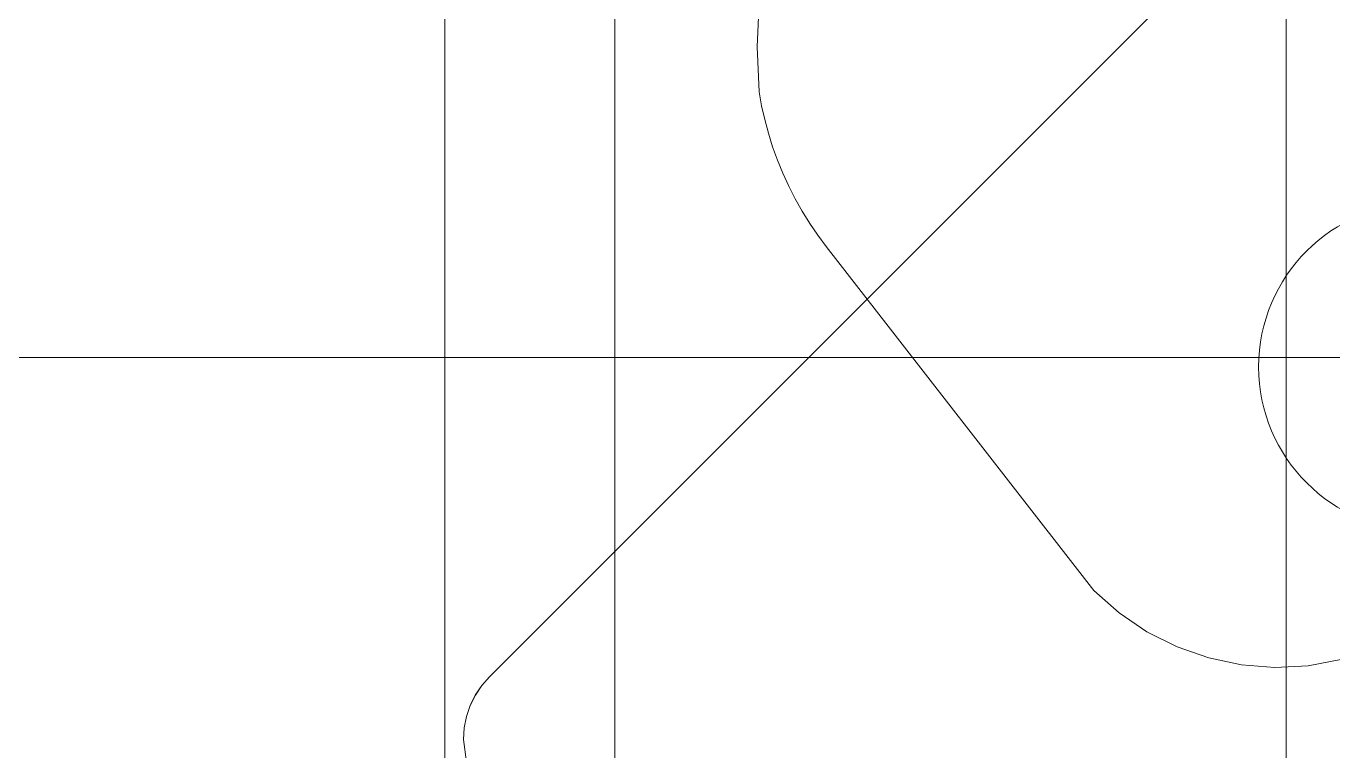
# Model space of a CAD drawing. Extents: x -566 to 72611, y -487 to 32334.
# Drawn here: x 49.32 to 68.73, y 49.3 to 60.06 of the extents above; entities that cross this region are included whole.
import ezdxf

# ---------------------------------------------------------------- set-up
doc = ezdxf.new("R2010")
doc.units = 0
doc.header["$LTSCALE"] = 0.5
doc.header["$MEASUREMENT"] = 0
doc.layers.add('ceilling', color=141, linetype='CONTINUOUS', lineweight=18)
doc.layers.add('light', color=141, linetype='CONTINUOUS', lineweight=20)
doc.layers.add('floor', color=7, linetype='CONTINUOUS', lineweight=5, true_color=0xcfcfcf)
doc.layers.add('layout', color=7, linetype='CONTINUOUS', lineweight=5, true_color=0xcfcfcf)

msp = doc.modelspace()

# ---------------------------------------------------------------- hatches: boundary and pattern name
at = {"layer": 'floor'}
h = msp.add_hatch(dxfattribs=at)
h.set_pattern_fill('ANSI37', color=256, scale=100, angle=45)
h.set_pattern_definition([(90, (243.028, 267.632), (-12.5, 9e-16), []), (180, (243.028, 267.632), (-9e-16, -12.5), [])])
h.paths.add_polyline_path([(253.46925, 349.5), (154.11744, 349.5), (154.11744, 348.5), (101.14781, 348.5), (101.14781, 349.5), (0, 349.5), (0, 344.5), (36, 344.5, -0.33835703), (0, 308.66941), (0, 308.5), (0, 173.75), (253.46925, 173.75)])
h.paths.add_polyline_path([(36, 344.5), (0, 344.5), (0, 308.66941, 0.33835703)], flags=17)
h.paths.add_polyline_path([(253.46925, 173.75), (0, 173.75), (0, 173.74997), (0, 169.75), (253.46925, 169.75)])
h.paths.add_polyline_path([(253.46925, 169.75), (0, 169.75), (0, 149.21137), (36, 149.21137, -0.33835703), (0, 113.38078), (0, 113.21137), (0, 29.94998), (0, -5), (253.46925, -5)])
h.paths.add_polyline_path([(36, 149.21137), (0, 149.21137), (0, 113.38078, 0.33835703)], flags=17)
h.paths.add_polyline_path([(575.25, 169.75), (510, 169.75), (474.75, 169.75), (327.5, 169.75), (285.46925, 169.75), (285.46925, 165.75), (253.46925, 165.75), (253.46925, -5), (263.99725, -5), (263.99725, 95.99051), (287, 95.99051), (287, 97.5), (292, 97.5), (292, -5), (341.25, -5), (341.25, 13.02988), (341.25012, 15.02988), (346.24839, 15.02988, 0.36108524), (374.08728, 41.24999), (346.25012, 41.24999), (346.25012, 42.99999), (341.25, 42.99999), (341.25, 44.99999), (341.25, 97.5), (357.75, 97.5), (405.75, 97.5), (575.25, 97.5)])

# ---------------------------------------------------------------- linework, layer by layer
at = {"layer": 'ceilling'}
msp.add_line((58.06343, 169.75), (58.06343, -5), dxfattribs=at)
at = {"layer": 'layout'}
for points in [[(56.1999, 50.3957), (77.00534, 71.20373, -0.01238), (56.19852, 50.39691, -0.01238)], [(77.00534, 71.20373, -0.01238), (56.1999, 50.3957), (77.00664, 71.20244)], [(60.20599, 60.41981, -10.79021), (60.20599, 60.41981, -10.79021), (60.17777, 59.75446, -10.79021), (60.20599, 60.41981, -9.66339)], [(60.17777, 59.75446, -9.66339), (60.17777, 59.75446, -9.66339), (60.20599, 60.41981, -9.66339), (60.17777, 59.75446, -10.79021)], [(60.20717, 59.08807, -10.79021), (60.20717, 59.08807, -10.79021), (60.20717, 59.08807, -9.66339), (60.17777, 59.75446, -10.79021)], [(60.17777, 59.75446, -9.66339), (60.17777, 59.75446, -9.66339), (60.17777, 59.75446, -10.79021), (60.20717, 59.08807, -9.66339)], [(60.24394, 58.88095, -10.79021), (60.24394, 58.88095, -10.79021), (60.24394, 58.88095, -9.66339), (60.20717, 59.08807, -10.79021)], [(60.20717, 59.08807, -9.66339), (60.20717, 59.08807, -9.66339), (60.20717, 59.08807, -10.79021), (60.24394, 58.88095, -9.66339)], [(60.28947, 58.6755, -10.79021), (60.28947, 58.6755, -10.79021), (60.28947, 58.6755, -9.66339), (60.24394, 58.88095, -10.79021)], [(60.24394, 58.88095, -9.66339), (60.24394, 58.88095, -9.66339), (60.24394, 58.88095, -10.79021), (60.28947, 58.6755, -9.66339)], [(60.34376, 58.47188, -10.79021), (60.34376, 58.47188, -10.79021), (60.34376, 58.47188, -9.66339), (60.28947, 58.6755, -10.79021)], [(60.28947, 58.6755, -9.66339), (60.28947, 58.6755, -9.66339), (60.28947, 58.6755, -10.79021), (60.34376, 58.47188, -9.66339)], [(60.40661, 58.27074, -10.79021), (60.40661, 58.27074, -10.79021), (60.40661, 58.27074, -9.66339), (60.34376, 58.47188, -10.79021)], [(60.34376, 58.47188, -9.66339), (60.34376, 58.47188, -9.66339), (60.34376, 58.47188, -10.79021), (60.40661, 58.27074, -9.66339)], [(60.47797, 58.07222, -10.79021), (60.47797, 58.07222, -10.79021), (60.47797, 58.07222, -9.66339), (60.40661, 58.27074, -10.79021)], [(60.40661, 58.27074, -9.66339), (60.40661, 58.27074, -9.66339), (60.40661, 58.27074, -10.79021), (60.47797, 58.07222, -9.66339)], [(60.55779, 57.87679, -10.79021), (60.55779, 57.87679, -10.79021), (60.55779, 57.87679, -9.66339), (60.47797, 58.07222, -10.79021)], [(60.47797, 58.07222, -9.66339), (60.47797, 58.07222, -9.66339), (60.47797, 58.07222, -10.79021), (60.55779, 57.87679, -9.66339)], [(60.64573, 57.68479, -10.79021), (60.64573, 57.68479, -10.79021), (60.64573, 57.68479, -9.66339), (60.55779, 57.87679, -10.79021)], [(60.55779, 57.87679, -9.66339), (60.55779, 57.87679, -9.66339), (60.55779, 57.87679, -10.79021), (60.64573, 57.68479, -9.66339)], [(60.7418, 57.49657, -10.79021), (60.7418, 57.49657, -10.79021), (60.7418, 57.49657, -9.66339), (60.64573, 57.68479, -10.79021)], [(60.64573, 57.68479, -9.66339), (60.64573, 57.68479, -9.66339), (60.64573, 57.68479, -10.79021), (60.7418, 57.49657, -9.66339)], [(60.84577, 57.31243, -10.79021), (60.84577, 57.31243, -10.79021), (60.84577, 57.31243, -9.66339), (60.7418, 57.49657, -10.79021)], [(60.7418, 57.49657, -9.66339), (60.7418, 57.49657, -9.66339), (60.7418, 57.49657, -10.79021), (60.84577, 57.31243, -9.66339)], [(60.9574, 57.1328, -10.79021), (60.9574, 57.1328, -10.79021), (60.9574, 57.1328, -9.66339), (60.84577, 57.31243, -10.79021)], [(60.84577, 57.31243, -9.66339), (60.84577, 57.31243, -9.66339), (60.84577, 57.31243, -10.79021), (60.9574, 57.1328, -9.66339)], [(61.07658, 56.95795, -10.79021), (61.07658, 56.95795, -10.79021), (61.07658, 56.95795, -9.66339), (60.9574, 57.1328, -10.79021)], [(60.9574, 57.1328, -9.66339), (60.9574, 57.1328, -9.66339), (60.9574, 57.1328, -10.79021), (61.07658, 56.95795, -9.66339)], [(61.20299, 56.78822, -10.79021), (61.20299, 56.78822, -10.79021), (61.20299, 56.78822, -9.66339), (61.07658, 56.95795, -10.79021)], [(61.07658, 56.95795, -9.66339), (61.07658, 56.95795, -9.66339), (61.07658, 56.95795, -10.79021), (61.20299, 56.78822, -9.66339)], [(65.17774, 51.67884, -10.79021), (65.17774, 51.67884, -10.79021), (65.17774, 51.67884, -9.66339), (61.20299, 56.78822, -10.79021)], [(61.20299, 56.78822, -9.66339), (61.20299, 56.78822, -9.66339), (61.20299, 56.78822, -10.79021), (65.17774, 51.67884, -9.66339)], [(65.55323, 51.34711, -10.79021), (65.55323, 51.34711, -10.79021), (65.55323, 51.34711, -9.66339), (65.17774, 51.67884, -10.79021)], [(65.17774, 51.67884, -9.66339), (65.17774, 51.67884, -9.66339), (65.17774, 51.67884, -10.79021), (65.55323, 51.34711, -9.66339)], [(65.96798, 51.06636, -10.79021), (65.96798, 51.06636, -10.79021), (65.96798, 51.06636, -9.66339), (65.55323, 51.34711, -10.79021)], [(65.55323, 51.34711, -9.66339), (65.55323, 51.34711, -9.66339), (65.55323, 51.34711, -10.79021), (65.96798, 51.06636, -9.66339)], [(66.41462, 50.84146, -10.79021), (66.41462, 50.84146, -10.79021), (66.41462, 50.84146, -9.66339), (65.96798, 51.06636, -10.79021)], [(65.96798, 51.06636, -9.66339), (65.96798, 51.06636, -9.66339), (65.96798, 51.06636, -10.79021), (66.41462, 50.84146, -9.66339)], [(66.8857, 50.67619, -10.79021), (66.8857, 50.67619, -10.79021), (66.8857, 50.67619, -9.66339), (66.41462, 50.84146, -10.79021)], [(66.41462, 50.84146, -9.66339), (66.41462, 50.84146, -9.66339), (66.41462, 50.84146, -10.79021), (66.8857, 50.67619, -9.66339)], [(67.3732, 50.57342, -10.79021), (67.3732, 50.57342, -10.79021), (67.3732, 50.57342, -9.66339), (66.8857, 50.67619, -10.79021)], [(66.8857, 50.67619, -9.66339), (66.8857, 50.67619, -9.66339), (66.8857, 50.67619, -10.79021), (67.3732, 50.57342, -9.66339)], [(67.86852, 50.53494, -10.79021), (67.86852, 50.53494, -10.79021), (67.86852, 50.53494, -9.66339), (67.3732, 50.57342, -10.79021)], [(67.3732, 50.57342, -9.66339), (67.3732, 50.57342, -9.66339), (67.3732, 50.57342, -10.79021), (67.86852, 50.53494, -9.66339)], [(67.86852, 50.53494, -10.79021), (67.86852, 50.53494, -10.79021), (68.36344, 50.56133, -10.79021), (67.86852, 50.53494, -9.66339)], [(68.36344, 50.56133, -9.66339), (68.36344, 50.56133, -9.66339), (67.86852, 50.53494, -9.66339), (68.36344, 50.56133, -10.79021)], [(68.36344, 50.56133, -10.79021), (68.36344, 50.56133, -10.79021), (68.8494, 50.65217, -10.79021), (68.36344, 50.56133, -9.66339)], [(68.8494, 50.65217, -9.66339), (68.8494, 50.65217, -9.66339), (68.36344, 50.56133, -9.66339), (68.8494, 50.65217, -10.79021)], [(56.08657, 50.26649), (56.19852, 50.39691, -0.01238), (56.08514, 50.26756, -0.01238)], [(56.19852, 50.39691, -0.01238), (56.08657, 50.26649), (56.1999, 50.3957)], [(55.91514, 49.96956), (55.98955, 50.12458, -0.01238), (55.91346, 49.9702, -0.01238)], [(55.98955, 50.12458, -0.01238), (55.91514, 49.96956), (55.99114, 50.12367)], [(55.99114, 50.12367), (56.08514, 50.26756, -0.01238), (55.98955, 50.12458, -0.01238)], [(56.08514, 50.26756, -0.01238), (55.99114, 50.12367), (56.08657, 50.26649)], [(55.85994, 49.80689), (55.91346, 49.9702, -0.01238), (55.85813, 49.80732, -0.01238)], [(55.91346, 49.9702, -0.01238), (55.85994, 49.80689), (55.91514, 49.96956)], [(55.82637, 49.63832), (55.85813, 49.80732, -0.01238), (55.82455, 49.63857, -0.01238)], [(55.85813, 49.80732, -0.01238), (55.82637, 49.63832), (55.85994, 49.80689)], [(55.8151, 49.46693), (55.82455, 49.63857, -0.01238), (55.81338, 49.46693, -0.01238)], [(55.82455, 49.63857, -0.01238), (55.8151, 49.46693), (55.82637, 49.63832)], [(55.85822, 49.12654, -0.01238), (55.8151, 49.46693), (55.81338, 49.46693, -0.01238)]]:
    msp.add_3dface(points, dxfattribs=at)
at = {"layer": 'light', "color": 9, "true_color": 0xc9c9c9}
msp.add_circle((70.06343, 55), 2.43618, dxfattribs=at)

doc.saveas('drawing.dxf')
